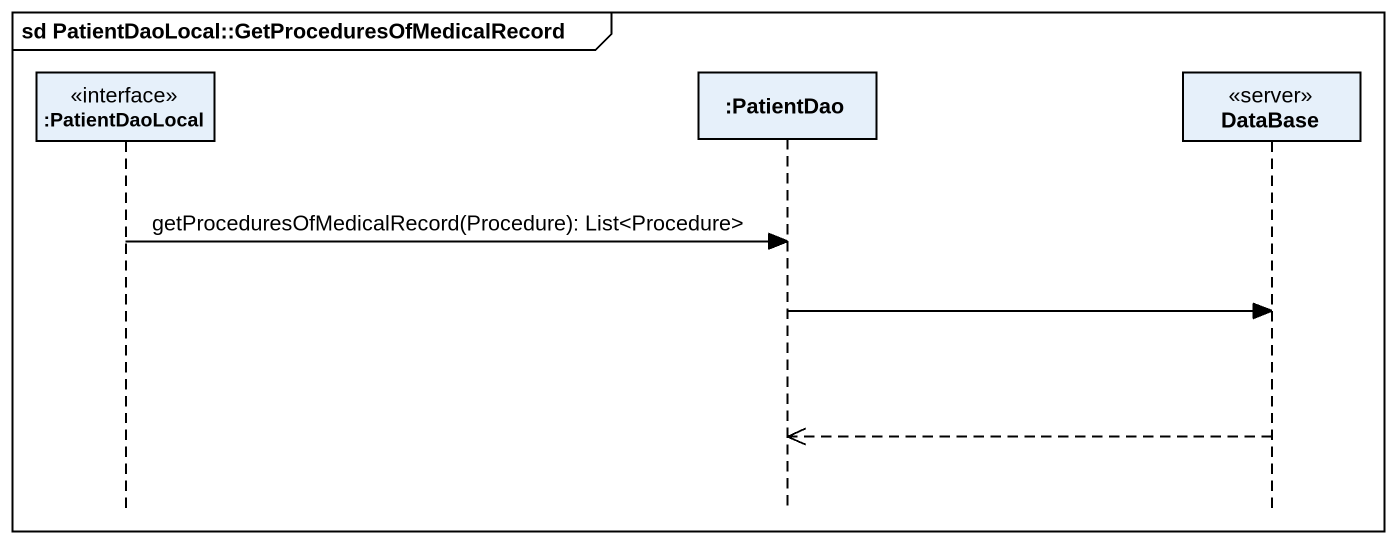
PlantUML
@startuml
mainframe sd PatientDaoLocal::GetProceduresOfMedicalRecord
hide footbox
participant ":PatientDaoLocal" as PatientDaoLocal <<interface>>
participant ":PatientDao" as PatientDao
participant "DataBase" as DataBase_ <<server>>

PatientDaoLocal -> PatientDao : getProceduresOfMedicalRecord(Procedure): List<Procedure>
PatientDao -> DataBase_
DataBase_ -->> PatientDao
@enduml
